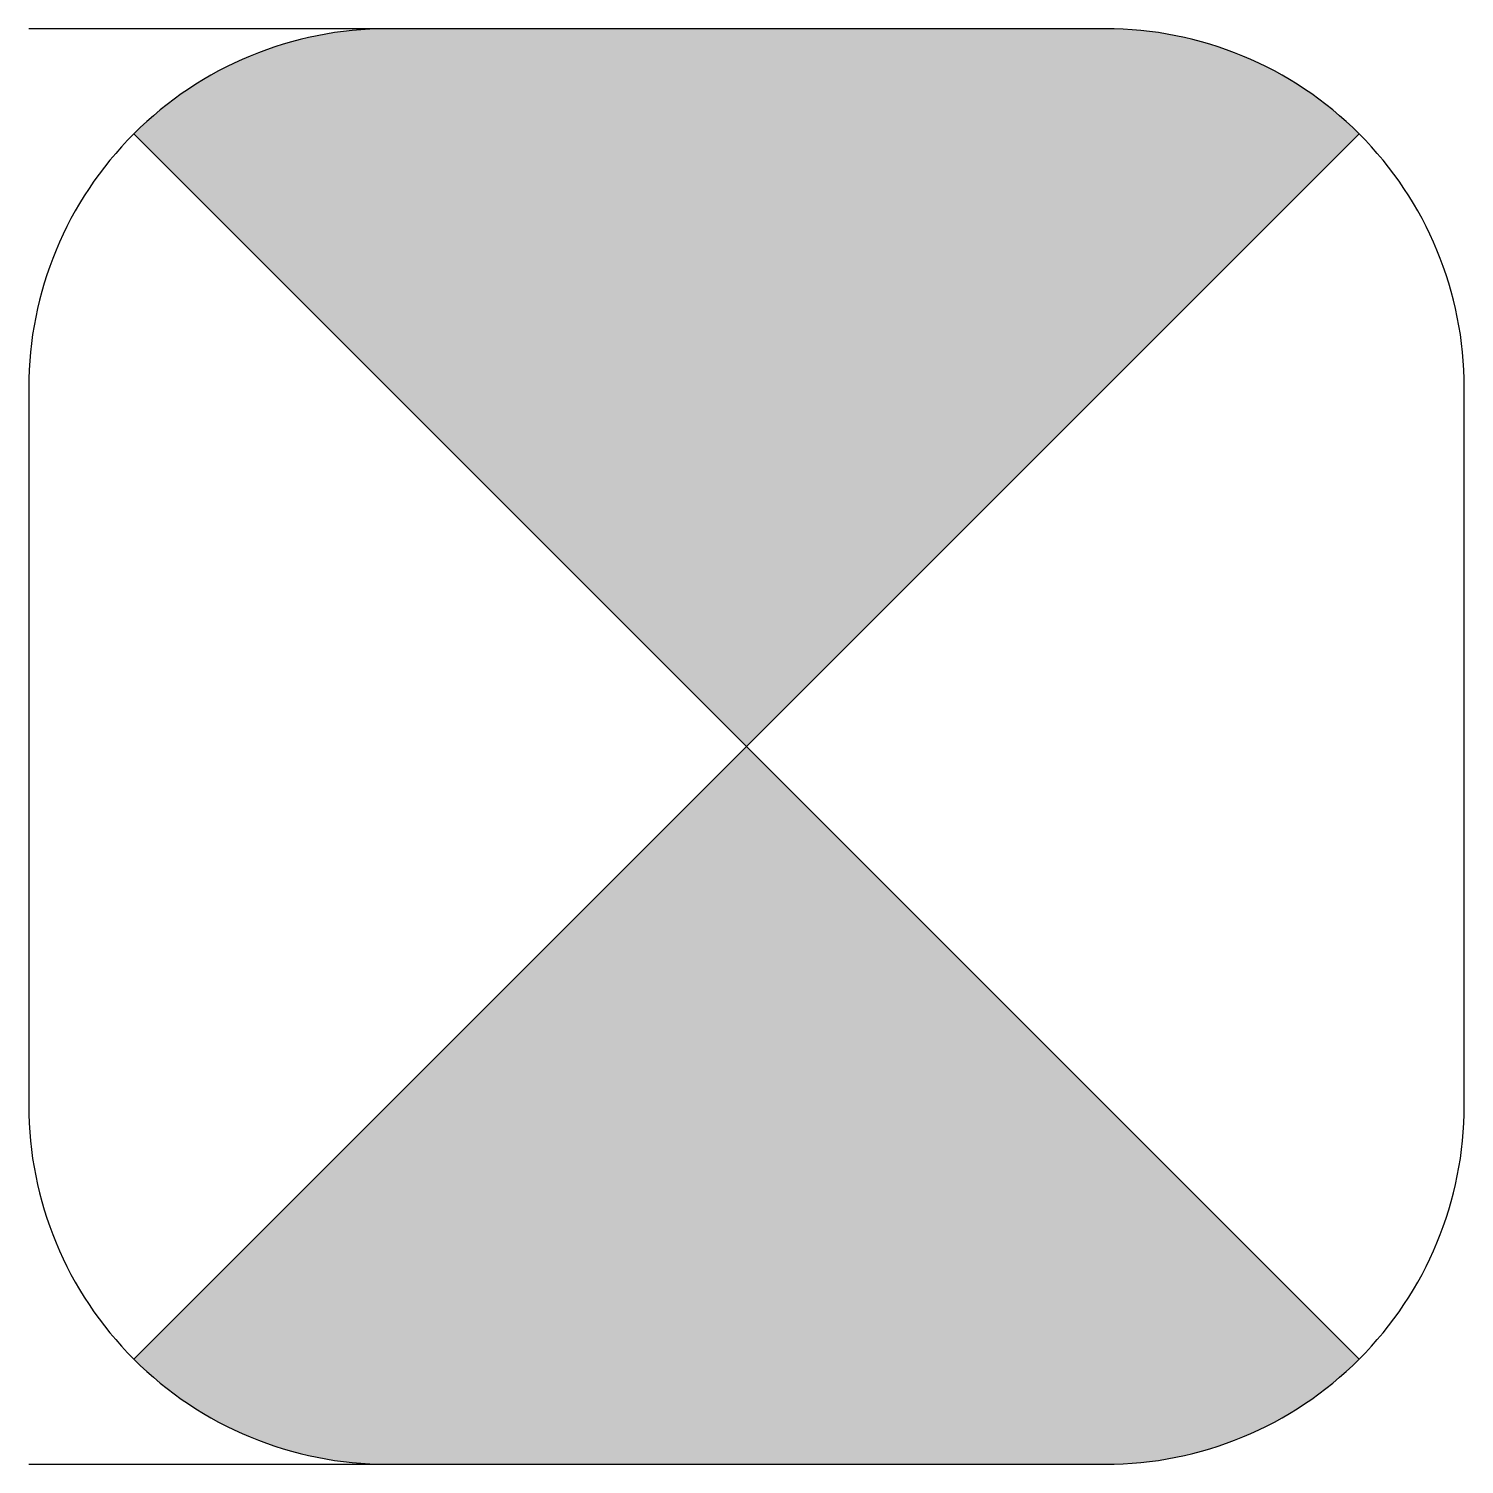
# Model space of a CAD drawing. Extents: x 0 to 1, y -0.5 to 0.5.
import ezdxf

# ---------------------------------------------------------------- set-up
doc = ezdxf.new("R2010")
doc.units = 0
doc.header["$MEASUREMENT"] = 0
doc.layers.get('0').update_dxf_attribs({"linetype": 'CONTINUOUS'})

msp = doc.modelspace()

# ---------------------------------------------------------------- hatches: boundary and pattern name
h = msp.add_hatch(color=256)
h.paths.add_polyline_path([(0.75, -0.5, 0.198912), (0.9268, -0.4268), (0.5, 0), (0.0732, -0.4268, 0.198912), (0.25, -0.5)])
h.paths.add_polyline_path([(0.9268, 0.4268, 0.198912), (0.75, 0.5), (0.25, 0.5, 0.198912), (0.0732, 0.4268), (0.5, 0)])

# ---------------------------------------------------------------- linework, layer by layer
for p, q in [((0.0732, 0.4268), (0.9268, -0.4268)), ((0.9268, 0.4268), (0.0732, -0.4268))]:
    msp.add_line(p, q)
for points in [[(0, -0.5), (0.75, -0.5, 0.414214), (1, -0.25), (1, 0.25, 0.414214), (0.75, 0.5), (0, 0.5)], [(0.25, 0.5, 0.414214), (0, 0.25), (0, -0.25, 0.414214), (0.25, -0.5)]]:
    msp.add_lwpolyline(points, format="xyb")

doc.saveas('drawing.dxf')
